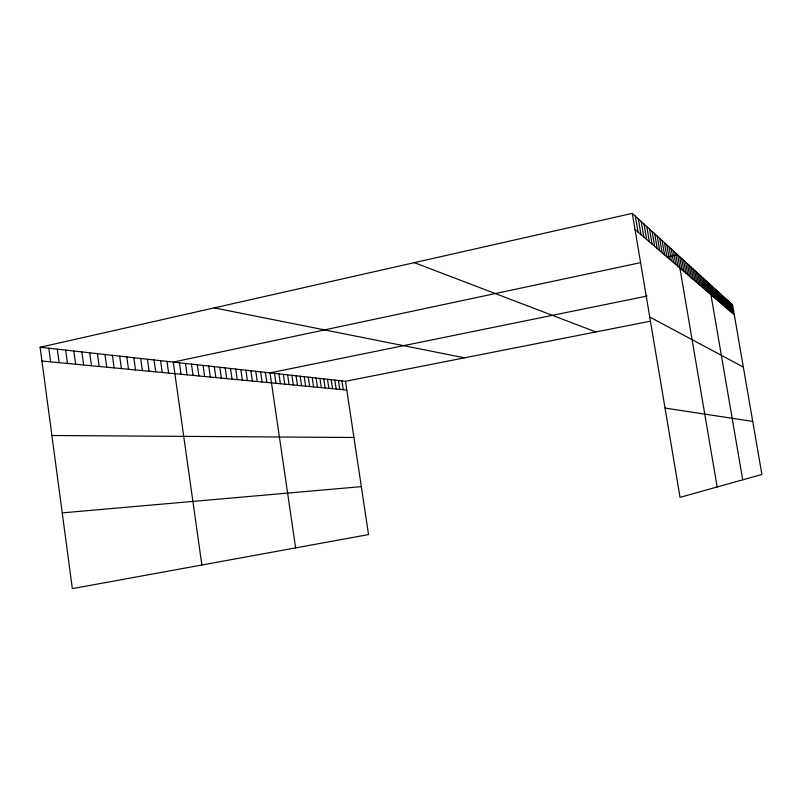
<?xml version="1.0" encoding="UTF-8"?>
<svg xmlns="http://www.w3.org/2000/svg" width="802" height="802" viewBox="0 0 802 802"><rect width="100%" height="100%" fill="white"/><g stroke="black" fill="none" stroke-linecap="round" stroke-linejoin="round"><path stroke-width="1.2" d="M40.1 347.266L345.482 381.281L368.549 534.583L72.35 588.638L40.1 347.266L632.307 213.362L732.607 304.991L761.9 474.453L680.046 497.36L632.307 213.362M639.745 262.825L173.252 362.093L201.863 564.999M667.234 256.981L677.63 254.765L717.168 486.974M647.154 296.028L270.023 372.87L295.627 547.896M699.364 285.392L708.998 283.427L742.732 479.817M345.482 381.281L649.389 321.391M724.356 306.615L732.607 304.991M62.235 512.879L361.331 486.634M51.889 435.496L353.933 437.491M41.935 361.02L346.795 390.053M665.038 408.078L752.727 421.411M214.234 307.888L464.528 357.822M414.333 262.645L595.846 331.938M649.73 317.011L743.344 367.085M635.024 229.502L734.281 314.685M731.524 304.008L733.208 313.762M730.432 303.006L732.126 312.83M729.319 301.983L731.033 311.888M728.186 300.95L729.91 310.935M727.043 299.908L728.777 309.963M725.88 298.845L727.625 308.97M724.697 297.773L726.462 307.968M723.504 296.67L725.279 306.955M722.291 295.567L724.076 305.923M721.048 294.434L722.853 304.87M719.795 293.291L721.61 303.808M718.522 292.118L720.346 302.725M717.229 290.936L719.063 301.622M715.905 289.733L717.76 300.509M714.572 288.519L716.437 299.367M713.219 287.276L715.093 298.214M711.835 286.013L713.73 297.041M710.432 284.73L712.336 295.858M707.514 282.063L709.459 293.382M706.001 280.68L707.955 292.098M704.457 279.276L706.432 290.785M702.893 277.843L704.888 289.452M701.299 276.389L703.304 288.098M699.675 274.906L701.7 286.725M698.021 273.392L700.066 285.322M696.337 271.858L698.402 283.888M694.622 270.294L696.697 282.434M692.878 268.7L694.973 280.951M691.093 267.066L693.209 279.437M689.279 265.412L691.414 277.893M687.434 263.728L689.59 276.329M685.55 262.003L687.725 274.725M683.625 260.249L685.82 273.091M681.67 258.455L683.885 271.427M679.675 256.63L681.9 269.733M675.555 252.871L677.82 266.234M673.429 250.926L675.725 264.429M671.254 248.941L673.58 262.585M669.048 246.926L671.384 260.71M666.783 244.861L669.149 258.785M664.477 242.745L666.863 256.83M662.111 240.59L664.527 254.825M659.705 238.384L662.141 252.77M657.239 236.139L659.695 250.685M654.713 233.833L657.209 248.54M652.136 231.477L654.653 246.354M649.5 229.071L652.046 244.109M646.803 226.605L649.369 241.823M644.036 224.079L646.633 239.467M641.209 221.492L643.836 237.071M638.322 218.856L640.968 234.605M635.354 216.139L638.031 232.089M341.973 380.89L343.296 389.722M338.424 380.489L339.757 389.381M334.825 380.098L336.168 389.04M331.186 379.687L332.529 388.699M327.487 379.276L328.84 388.348M323.747 378.855L325.111 387.988M319.948 378.434L321.321 387.627M316.098 378.003L317.482 387.266M312.199 377.572L313.582 386.895M308.249 377.13L309.642 386.514M304.239 376.689L305.642 386.133M300.169 376.228L301.582 385.752M296.048 375.777L297.462 385.351M291.868 375.306L293.291 384.96M287.627 374.835L289.051 384.559M283.317 374.354L284.76 384.148M278.956 373.872L280.399 383.727M274.525 373.371L275.978 383.306M265.342 372.359L266.815 382.434M260.6 371.827L262.074 381.983M255.778 371.286L257.262 381.521M250.876 370.745L252.379 381.06M245.903 370.183L247.407 380.589M240.841 369.622L242.364 380.108M235.708 369.05L237.232 379.617M230.495 368.469L232.029 379.125M225.192 367.877L226.735 378.614M219.798 367.276L221.352 378.103M214.314 366.674L215.878 377.582M208.741 366.053L210.314 377.05M203.076 365.421L204.66 376.519M197.312 364.78L198.906 375.968M191.457 364.128L193.061 375.406M185.493 363.456L187.107 374.845M179.427 362.785L181.051 374.263M166.976 361.391L168.62 373.08M160.58 360.679L162.235 372.479M154.064 359.958L155.738 371.857M147.438 359.216L149.112 371.226M140.691 358.464L142.375 370.584M133.814 357.702L135.508 369.933M126.806 356.92L128.52 369.261M119.668 356.128L121.393 368.579M112.4 355.316L114.125 367.887M104.982 354.494L106.726 367.186M97.423 353.652L99.177 366.464M89.724 352.79L91.488 365.732M81.864 351.918L83.639 364.99M73.844 351.025L75.629 364.228M65.664 350.113L67.468 363.446M57.313 349.181L59.127 362.654M48.802 348.228L50.626 361.842"/></g></svg>
